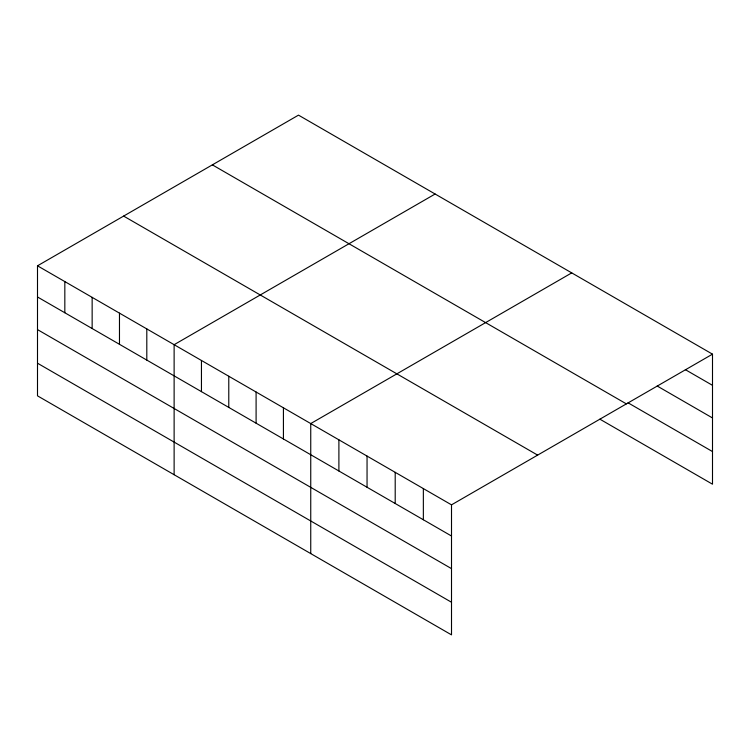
<?xml version="1.0" encoding="UTF-8"?>
<svg xmlns="http://www.w3.org/2000/svg" width="750" height="750" viewBox="0 0 750 750"><rect width="100%" height="100%" fill="white"/><g stroke="black" fill="none" stroke-linecap="round" stroke-linejoin="round"><path stroke-width="1.12" d="M451.509 568.631L451.509 504.844L37.5 265.809L37.5 395.841L451.509 634.866L451.509 568.631L37.5 329.606M599.888 419.175L712.5 484.191L712.5 354.159L298.491 115.134L37.5 265.809M435.113 194.016L174.122 344.691L174.122 474.722M571.734 272.887L310.744 423.572L310.744 553.594M451.509 504.844L712.5 354.159M685.35 369.656L712.5 385.331M657.197 386.025L712.5 417.956M628.041 402.806L712.5 451.566M212.363 164.859L626.372 403.884M123.628 216.084L537.638 455.119M37.5 296.981L451.509 536.016M37.5 363.216L451.509 602.25M423.356 488.587L423.356 519.759M395.203 472.331L395.203 503.503M367.05 456.075L367.05 487.256M338.897 439.828L338.897 471M283.425 407.794L283.425 438.966M256.097 392.016L256.097 423.197M228.778 376.247L228.778 407.419M201.45 360.469L201.45 391.641M146.803 328.912L146.803 360.084M119.475 313.144L119.475 344.316M92.147 297.366L92.147 328.538M64.828 281.588L64.828 312.759"/></g></svg>
